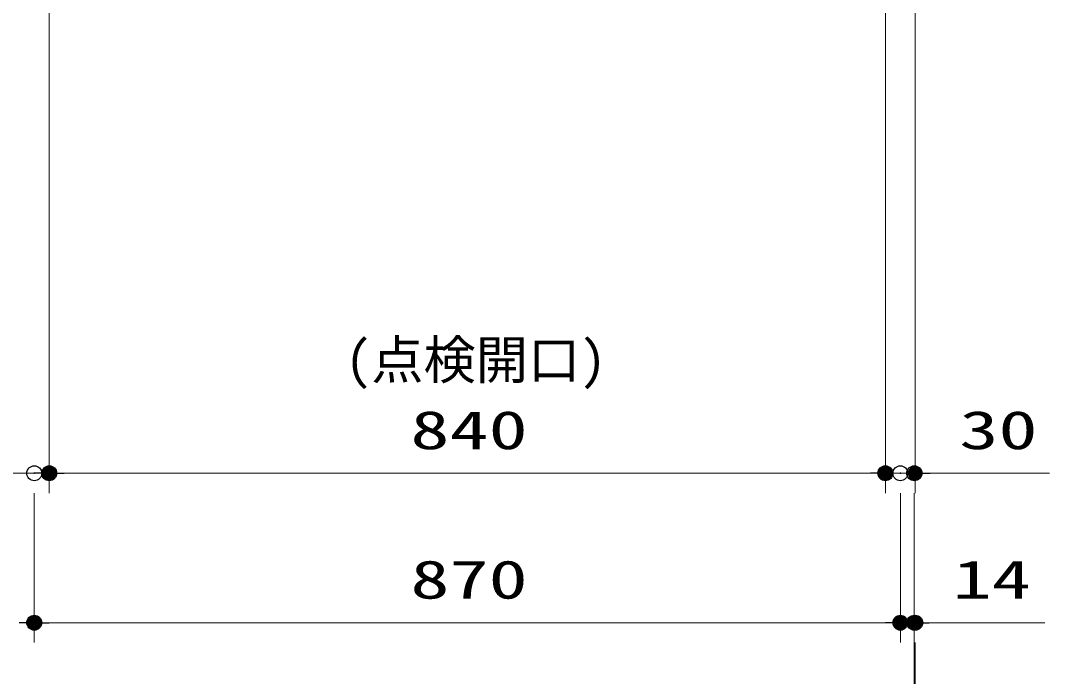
# Model space of a CAD drawing. Units: millimetres, scale not verified. Extents: x -9797 to 9797, y -4555 to 4555.
# Drawn here: x -6507 to -5474, y -3040 to -2382 of the extents above; entities that cross this region are included whole.
import ezdxf
from ezdxf.enums import TextEntityAlignment as Align

# ---------------------------------------------------------------- set-up
doc = ezdxf.new("R2010")
doc.units = ezdxf.units.MM
doc.header["$LTSCALE"] = 30
doc.header["$PDMODE"] = 32
doc.header["$PDSIZE"] = 15
for name, color, linetype, lineweight in [('0-2_寸法ﾚｲﾔｰ', 30, 'Continuous', 13), ('0-3_0', 7, 'Continuous', 25), ('0-4_DEFPOINTS', 7, 'Continuous', 25)]:
    doc.layers.add(name, color=color, linetype=linetype, lineweight=lineweight)
doc.styles.add('ＭＳ ゴシック', font='')
doc.styles.get('ＭＳ ゴシック').set_extended_font_data('MS Gothic')

# ---------------------------------------------------------------- blocks, each defined once
blk = doc.blocks.new('_DOT')
at = {"layer": '0-3_0', "color": 30}
blk.add_line((-15, 0), (-30, 0), dxfattribs=at)
for points in [[(0, 0), (-15, 0), (-14.88, 1.88)], [(0, 0), (-14.88, -1.88), (-15, 0)], [(0, 0), (-14.88, 1.88), (-14.53, 3.73)], [(0, 0), (-14.53, -3.73), (-14.88, -1.88)], [(0, 0), (-14.53, 3.73), (-13.95, 5.52)], [(0, 0), (-13.95, -5.52), (-14.53, -3.73)], [(0, 0), (-13.95, 5.52), (-13.14, 7.23)], [(0, 0), (-13.14, -7.23), (-13.95, -5.52)], [(0, 0), (-13.14, 7.23), (-12.14, 8.82)], [(0, 0), (-12.14, -8.82), (-13.14, -7.23)], [(0, 0), (-12.14, 8.82), (-10.93, 10.27)], [(0, 0), (-10.93, -10.27), (-12.14, -8.82)], [(0, 0), (-10.93, 10.27), (-9.56, 11.56)], [(0, 0), (-9.56, -11.56), (-10.93, -10.27)], [(0, 0), (-9.56, 11.56), (-8.04, 12.66)], [(0, 0), (-8.04, -12.66), (-9.56, -11.56)], [(0, 0), (-8.04, 12.66), (-6.39, 13.57)], [(0, 0), (-6.39, -13.57), (-8.04, -12.66)], [(0, 0), (-6.39, 13.57), (-4.64, 14.27)], [(0, 0), (-4.64, -14.27), (-6.39, -13.57)], [(0, 0), (-4.64, 14.27), (-2.81, 14.73)], [(0, 0), (-2.81, -14.73), (-4.64, -14.27)], [(0, 0), (-2.81, 14.73), (-0.94, 14.97)], [(0, 0), (-0.94, -14.97), (-2.81, -14.73)], [(0, 0), (-0.94, 14.97), (0.94, 14.97)], [(0, 0), (0.94, -14.97), (-0.94, -14.97)], [(0, 0), (0.94, 14.97), (2.81, 14.73)], [(0, 0), (2.81, 14.73), (4.64, 14.27)], [(0, 0), (4.64, 14.27), (6.39, 13.57)], [(0, 0), (6.39, 13.57), (8.04, 12.66)], [(0, 0), (8.04, 12.66), (9.56, 11.56)], [(0, 0), (9.56, 11.56), (10.93, 10.27)], [(0, 0), (10.93, 10.27), (12.14, 8.82)], [(0, 0), (12.14, 8.82), (13.14, 7.23)], [(0, 0), (13.14, 7.23), (13.95, 5.52)], [(0, 0), (13.95, 5.52), (14.53, 3.73)], [(0, 0), (14.53, 3.73), (14.88, 1.88)], [(0, 0), (14.88, 1.88), (15, 0)], [(0, 0), (2.81, -14.73), (0.94, -14.97)], [(0, 0), (4.64, -14.27), (2.81, -14.73)], [(0, 0), (6.39, -13.57), (4.64, -14.27)], [(0, 0), (8.04, -12.66), (6.39, -13.57)], [(0, 0), (9.56, -11.56), (8.04, -12.66)], [(0, 0), (10.93, -10.27), (9.56, -11.56)], [(0, 0), (12.14, -8.82), (10.93, -10.27)], [(0, 0), (13.14, -7.23), (12.14, -8.82)], [(0, 0), (13.95, -5.52), (13.14, -7.23)], [(0, 0), (14.53, -3.73), (13.95, -5.52)], [(0, 0), (14.88, -1.88), (14.53, -3.73)], [(0, 0), (15, 0), (14.88, -1.88)]]:
    blk.add_solid(points, dxfattribs=at)

msp = doc.modelspace()

# ---------------------------------------------------------------- linework, layer by layer
at = {"layer": '0-2_寸法ﾚｲﾔｰ'}
for p, q in [((-6478.51, -1935.93), (-6478.51, -2855.93)), ((-6478.51, -1935.93), (-6478.51, -2855.93)), ((-5638.51, -1935.93), (-5638.51, -2855.93)), ((-5638.51, -1935.93), (-5638.51, -2855.93)), ((-5608.51, -1935.93), (-5608.51, -2855.93)), ((-6493.51, -2835.93), (-6943.51, -2835.93)), ((-5653.51, -2835.93), (-6463.51, -2835.93)), ((-5653.51, -2835.93), (-5668.51, -2835.93)), ((-5608.51, -2835.93), (-5638.51, -2835.93)), ((-5608.51, -2835.93), (-5473.75, -2835.93)), ((-5593.51, -2835.93), (-5578.51, -2835.93)), ((-6493.51, -2855.93), (-6493.51, -3005.93)), ((-6493.51, -2855.93), (-6493.51, -3005.93)), ((-5623.51, -2855.93), (-5623.51, -3005.93)), ((-5623.51, -2855.93), (-5623.51, -3005.93)), ((-5609.51, -2855.93), (-5609.51, -3155.93)), ((-5609.51, -2855.93), (-5609.51, -3005.93)), ((-5638.51, -2985.93), (-6478.51, -2985.93)), ((-5638.51, -2985.93), (-5653.51, -2985.93)), ((-5609.51, -2985.93), (-5623.51, -2985.93)), ((-5609.51, -2985.93), (-5478.51, -2985.93)), ((-5594.51, -2985.93), (-5579.51, -2985.93)), ((-5609.51, -3005.93), (-5609.51, -3155.93)), ((-5608.51, -3005.93), (-5608.51, -3305.93)), ((-5608.51, -3005.93), (-5608.51, -3155.93))]:
    msp.add_line(p, q, dxfattribs=at)
at = {"layer": '0-4_DEFPOINTS'}
for p in [(-6493.51, -2835.93), (-6493.51, -2835.93), (-6478.51, -2835.93), (-5638.51, -2835.93), (-5623.51, -2835.93), (-5609.51, -2835.93), (-6493.51, -2985.93), (-5623.51, -2985.93), (-5609.51, -2985.93), (-5608.51, -2985.93), (-5608.51, -2985.93)]:
    msp.add_point(p, dxfattribs=at)

# ---------------------------------------------------------------- block references
at = {"layer": '0-2_寸法ﾚｲﾔｰ', "xscale": 0.5, "yscale": 0.5}
for p in [(-6478.51, -2835.93), (-5638.51, -2835.93), (-5638.51, -2835.93), (-6493.51, -2985.93), (-5623.51, -2985.93), (-5623.51, -2985.93)]:
    msp.add_blockref('_DOT', p, dxfattribs=at)
at = {"layer": '0-2_寸法ﾚｲﾔｰ', "xscale": 0.5, "yscale": 0.5, "rotation": 180}
for p in [(-6478.51, -2835.93), (-5608.51, -2835.93), (-6493.51, -2985.93), (-5609.51, -2985.93)]:
    msp.add_blockref('_DOT', p, dxfattribs=at)

# ---------------------------------------------------------------- texts
at = {"layer": '0-2_寸法ﾚｲﾔｰ', "style": 'ＭＳ ゴシック'}
msp.add_text('(点検開口)', height=38.48, dxfattribs=at).set_placement((-6181.18, -2752.85), align=Align.BOTTOM_LEFT)
at = {"layer": '0-2_寸法ﾚｲﾔｰ', "style": 'ＭＳ ゴシック', "width": 1.5}
for s, p in [('840', (-6115.66, -2823.33)), ('30', (-5564.23, -2823.33)), ('870', (-6115.66, -2973.33)), ('14', (-5570.9, -2973.33))]:
    msp.add_text(s, height=38.49, dxfattribs=at).set_placement(p, align=Align.BOTTOM_LEFT)

doc.saveas('drawing.dxf')
